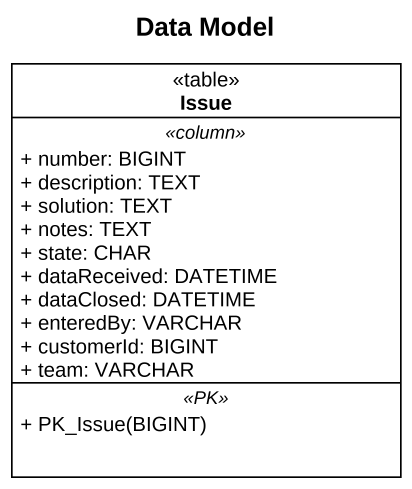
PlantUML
@startuml
title Data Model
hide circle
hide empty members
skinparam classAttributeIconSize 0
class Issue <<table>> {
  .. <<column>> ..
  + number: BIGINT
  + description: TEXT
  + solution: TEXT
  + notes: TEXT
  + state: CHAR
  + dataReceived: DATETIME
  + dataClosed: DATETIME
  + enteredBy: VARCHAR
  + customerId: BIGINT
  + team: VARCHAR
  .. <<PK>> ..
  + PK_Issue(BIGINT)
}
@enduml
